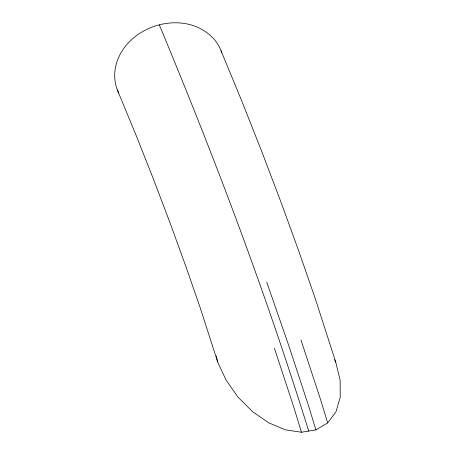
<?xml version="1.0" encoding="UTF-8"?>
<svg xmlns="http://www.w3.org/2000/svg" width="455" height="455" viewBox="0 0 455 455"><rect width="100%" height="100%" fill="white"/><g stroke="black" fill="none" stroke-linecap="round" stroke-linejoin="round"><path stroke-width="0.68" d="M117.367 89.976L136.324 135.874L153.233 178.593L169.783 222.182L185.504 265.39L199.944 306.96L217.666 361.97L226.089 380.135L237.959 397.067L252.474 411.616L268.638 422.792L285.353 429.827L301.483 432.25L315.918 429.89L327.685 422.905L335.978 411.781L340.232 397.266L340.158 380.357L335.756 362.203L315.269 298.594L298.622 250.66L280.49 200.837L261.397 150.565L241.906 101.306L221.022 50.744M334.596 359.695L335.756 362.203M159.324 24.917C214.834 158.084 265.953 293.23 308.7 431.067M266.761 282.208L288.749 345.527L308.137 404.512L315.918 429.89M300.977 339.982L320.041 397.971L327.685 422.905M274.393 348.155L293.725 406.952L301.483 432.25M216.199 355.918L217.666 361.97M221.704 52.655A58.456 48.037 -18.5 0 0 214.896 40.114C186.607 7.087 126.143 24.394 115.877 65.526A58.456 48.037 -18.5 0 0 118.727 93.082"/></g></svg>
